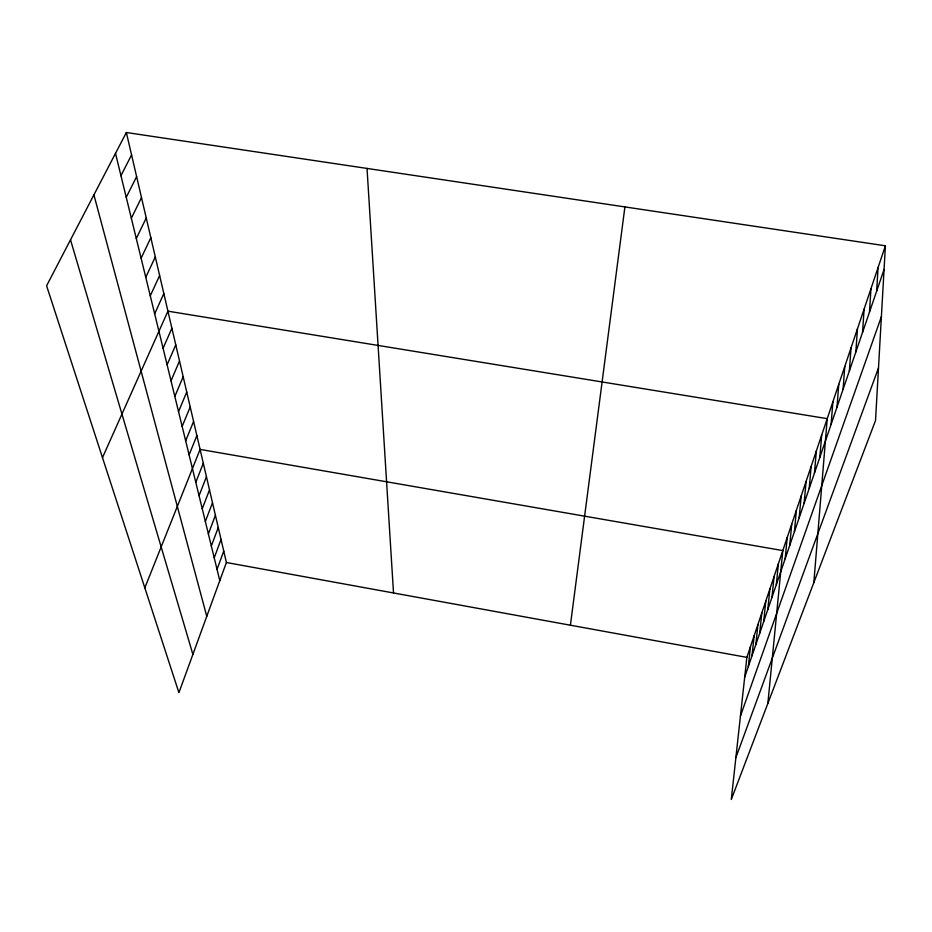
<?xml version="1.0" encoding="UTF-8"?>
<svg xmlns="http://www.w3.org/2000/svg" width="932" height="932" viewBox="0 0 932 932"><rect width="100%" height="100%" fill="white"/><g stroke="black" fill="none" stroke-linecap="round" stroke-linejoin="round"><path stroke-width="1.4" d="M885.4 245.803L875.521 420.553L731.294 799.493L746.858 657.375L885.4 245.803L126.356 132.507L46.6 285.775L178.921 692.686L226.406 562.509L126.356 132.507M876.651 291.157L878.061 267.612M869.486 312.115L870.966 288.699M862.554 332.375L864.104 309.086M855.856 351.97L857.452 328.821M849.367 370.948L851.021 347.927M843.087 389.32L844.788 366.439M837.006 407.121L838.753 384.38M831.111 424.375L832.893 401.774M813.846 582.582L827.22 418.654L167.923 311.172L102.485 457.624M819.834 457.344L821.698 435.034M814.452 473.095L816.35 450.948M809.221 488.403L811.143 466.396M804.13 503.268L806.087 481.413M799.19 517.726L801.182 496.022M794.39 531.776L796.394 510.223M789.719 545.441L791.746 524.04M785.175 558.746L787.225 537.484M767.863 703.415L782.81 550.579L200.089 449.399L144.833 587.847M776.309 584.679L778.395 563.72M771.987 597.307L774.084 576.5M767.782 609.621L769.89 588.966M759.697 633.282L761.828 612.93M763.681 621.597L765.813 601.093M755.805 644.664L757.949 624.452M748.303 666.59L750.47 646.68M752.008 655.755L754.163 635.706M570.407 625.221L624.906 206.916M744.703 677.145L884.06 269.465M740.439 716.067L881.392 316.647M735.884 757.634L878.492 367.942M217.028 569.382L223.75 551.127M214.22 557.837L221.035 539.465M211.331 546.012L218.263 527.524M208.372 533.896L215.42 515.291M205.343 521.489L212.508 502.767M202.232 508.755L209.514 489.917M199.052 495.708L206.45 476.753M195.79 482.31L203.304 463.251M189.091 454.886L196.873 435.605M185.666 440.848L193.588 421.45M182.148 426.437L190.21 406.935M178.536 411.641L186.738 392.023M174.832 396.438L183.173 376.726M171.022 380.827L179.515 360.999M167.108 364.773L175.764 344.852M163.077 348.277L171.896 328.239M154.665 313.828L163.834 293.603M150.273 295.84L159.628 275.523M145.753 277.317L155.306 256.906M141.105 258.222L150.844 237.73M136.293 238.545L146.242 217.971M131.342 218.251L141.501 197.596M126.239 197.316L136.62 176.591M120.962 175.694L131.575 154.898M226.406 562.509L746.858 657.375M70.517 239.827L192.889 654.415M93.911 194.858L206.764 616.343M115.51 153.361L219.789 580.659M367.033 168.436L393.514 592.973"/></g></svg>
